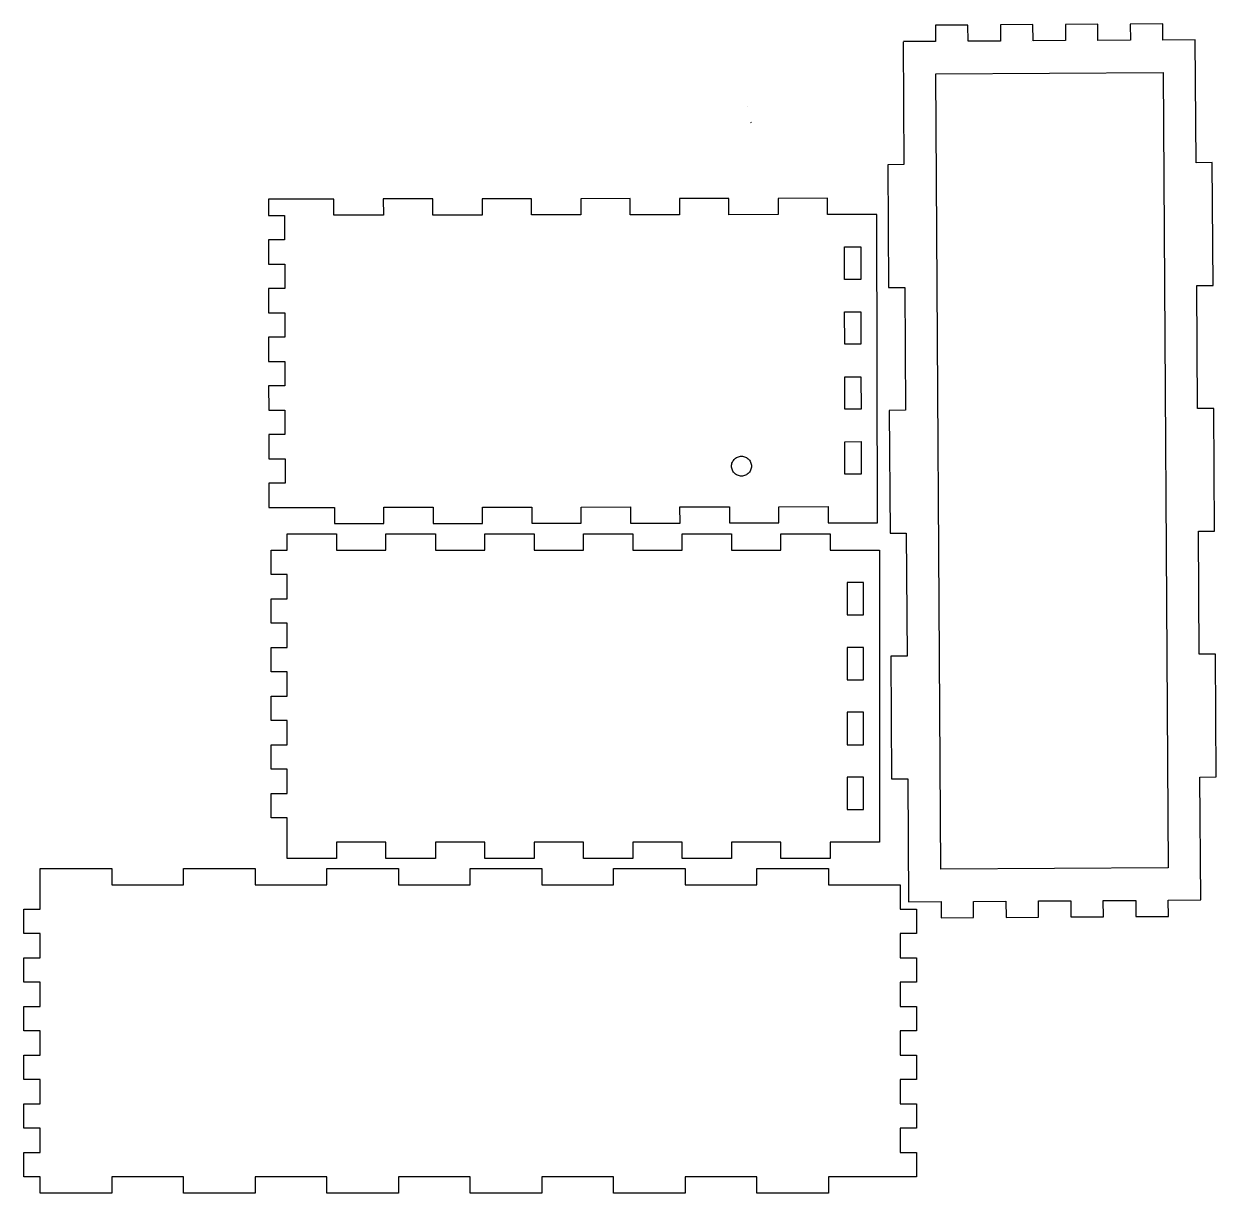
# Model space of a CAD drawing. Extents: x 3 to 297, y 3 to 597.
# Drawn here: x 2.8 to 296.7, y 308.5 to 596.7 of the extents above; entities that cross this region are included whole.
import ezdxf

# ---------------------------------------------------------------- set-up
doc = ezdxf.new("R2010")
doc.units = 0

msp = doc.modelspace()

# ---------------------------------------------------------------- linework, layer by layer
at = {"layer": 'Layer 1', "color": 7}
for points in [[(267.525292, 596.591845), (259.525511, 596.541553)], [(267.550375, 592.602008), (267.525292, 596.591845)], [(283.525117, 596.69243), (275.525337, 596.642138)], [(275.525337, 596.642138), (275.550419, 592.652302)], [(283.5502, 592.702594), (283.525117, 596.69243)], [(235.526064, 596.390677), (227.526205, 596.340384)], [(227.526205, 596.340384), (227.551287, 592.350548)], [(235.551147, 592.40084), (235.526064, 596.390677)], [(251.525731, 596.491261), (243.525951, 596.440969)], [(243.525951, 596.440969), (243.551033, 592.451133)], [(251.550814, 592.501425), (251.525731, 596.491261)], [(259.525511, 596.541553), (259.550594, 592.551716)], [(219.541578, 592.28035), (219.731909, 562.004954)], [(227.551346, 592.350543), (219.641522, 592.30082)], [(243.551033, 592.451133), (235.551147, 592.40084)], [(251.269998, 592.278723), (251.260197, 592.276483)], [(251.260197, 592.276483), (251.262378, 592.266939)], [(251.262378, 592.266939), (251.272179, 592.269179)], [(251.272179, 592.269179), (251.269998, 592.278723)], [(259.550594, 592.551716), (251.550814, 592.501425)], [(275.550419, 592.652302), (267.550375, 592.602008)], [(291.539926, 592.752822), (283.5502, 592.702594)], [(291.540051, 592.732979), (291.539926, 592.752822)], [(291.560159, 592.733105), (291.540051, 592.732979)], [(291.75049, 562.457709), (291.560159, 592.733105)], [(227.601642, 584.340714), (283.600555, 584.692759)], [(228.833801, 388.344771), (227.601642, 584.340714)], [(283.600555, 584.692759), (284.832713, 388.696816)], [(181.069675, 576.235967), (181.059925, 576.233739)], [(181.059925, 576.233739), (181.062106, 576.224196)], [(181.062106, 576.224196), (181.071856, 576.226424)], [(181.071856, 576.226424), (181.069675, 576.235967)], [(182.050739, 572.347031), (181.95324, 572.324749)], [(182.046318, 572.366376), (182.050739, 572.347031)], [(219.731909, 562.004954), (215.741993, 561.97987)], [(215.741993, 561.97987), (215.93238, 531.695479)], [(295.740326, 562.482792), (291.75049, 562.457709)], [(295.930714, 532.1984), (295.740326, 562.482792)], [(79.250765, 553.500091), (63.084083, 553.474048)], [(63.084083, 553.474048), (63.090527, 549.473553)], [(79.25721, 549.499596), (79.250765, 553.500091)], [(103.584093, 553.539289), (91.41735, 553.51969)], [(91.41735, 553.51969), (91.423794, 549.519195)], [(103.590538, 549.538794), (103.584093, 553.539289)], [(127.917263, 553.578486), (115.750678, 553.558887)], [(115.750678, 553.558887), (115.757122, 549.558392)], [(127.923707, 549.577991), (127.917263, 553.578486)], [(152.250697, 553.617684), (140.084112, 553.598085)], [(140.084112, 553.598085), (140.090556, 549.59759)], [(152.257141, 549.617189), (152.250697, 553.617684)], [(176.583866, 553.656882), (164.417281, 553.637283)], [(164.417281, 553.637283), (164.423726, 549.636788)], [(176.59031, 549.656387), (176.583866, 553.656882)], [(200.917035, 553.696079), (188.75098, 553.676481)], [(188.75098, 553.676481), (188.757424, 549.675986)], [(200.92348, 549.695584), (200.917035, 553.696079)], [(115.757122, 549.558392), (103.590538, 549.538794)], [(140.090556, 549.59759), (127.923707, 549.577991)], [(164.423726, 549.636788), (152.257141, 549.617189)], [(188.757424, 549.675986), (176.59031, 549.656387)], [(213.090329, 549.715184), (200.92348, 549.695584)], [(213.212757, 473.713717), (213.090329, 549.715184)], [(63.090527, 549.473553), (67.090519, 549.479997)], [(67.090519, 549.479997), (67.100185, 543.479254)], [(91.423794, 549.519195), (79.25721, 549.499596)], [(67.100185, 543.479254), (63.100193, 543.472811)], [(63.100193, 543.472811), (63.10986, 537.472068)], [(205.103286, 541.701307), (209.103252, 541.70775)], [(205.11617, 533.702963), (205.103286, 541.701307)], [(209.103252, 541.70775), (209.116136, 533.709406)], [(63.10986, 537.472068), (67.109852, 537.478512)], [(67.109852, 537.478512), (67.119514, 531.480415)], [(209.116136, 533.709406), (205.11617, 533.702963)], [(291.940877, 532.173318), (295.930714, 532.1984)], [(292.131271, 501.887868), (291.940877, 532.173318)], [(67.119514, 531.480415), (63.119522, 531.473972)], [(63.119522, 531.473972), (63.129188, 525.473229)], [(215.93238, 531.695479), (219.922296, 531.720562)], [(219.922296, 531.720562), (220.11269, 501.435112)], [(63.129188, 525.473229), (67.12918, 525.479673)], [(67.12918, 525.479673), (67.138847, 519.47893)], [(205.129059, 525.701973), (209.129025, 525.708416)], [(205.141947, 517.700983), (205.129059, 525.701973)], [(209.129025, 525.708416), (209.141913, 517.707426)], [(67.138847, 519.47893), (63.138855, 519.472487)], [(63.138855, 519.472487), (63.148521, 513.471745)], [(209.141913, 517.707426), (205.141947, 517.700983)], [(63.148521, 513.471745), (67.148513, 513.478188)], [(67.148513, 513.478188), (67.158175, 507.480091)], [(205.154832, 509.702639), (209.154797, 509.709082)], [(205.16772, 501.701649), (205.154832, 509.702639)], [(209.154797, 509.709082), (209.167686, 501.708092)], [(67.158175, 507.480091), (63.158183, 507.473648)], [(63.158183, 507.473648), (63.16785, 501.472905)], [(63.16785, 501.472905), (67.167842, 501.479349)], [(67.167842, 501.479349), (67.177508, 495.478607)], [(209.167686, 501.708092), (205.16772, 501.701649)], [(220.11269, 501.435112), (216.122774, 501.410029)], [(216.122774, 501.410029), (216.313168, 471.124605)], [(296.121108, 501.912951), (292.131271, 501.887868)], [(296.311502, 471.627527), (296.121108, 501.912951)], [(67.177508, 495.478607), (63.177516, 495.472163)], [(63.177516, 495.472163), (63.187178, 489.474066)], [(205.180609, 493.700659), (209.180574, 493.707102)], [(205.193493, 485.702315), (205.180609, 493.700659)], [(209.180574, 493.707102), (209.193459, 485.708758)], [(63.187178, 489.474066), (67.18717, 489.48051)], [(67.18717, 489.48051), (67.196837, 483.479767)], [(177.240252, 487.657539), (177.252807, 487.911559)], [(177.252807, 487.911559), (177.293409, 488.165625)], [(177.293409, 488.165625), (177.359154, 488.414439)], [(177.359154, 488.414439), (177.450576, 488.655358)], [(177.450576, 488.655358), (177.566361, 488.883086)], [(177.566361, 488.883086), (177.705981, 489.097624)], [(177.705981, 489.097624), (177.866527, 489.29632)], [(177.866527, 489.29632), (178.048266, 489.479176)], [(178.048266, 489.479176), (178.246973, 489.640892)], [(178.246973, 489.640892), (178.461853, 489.781468)], [(178.461853, 489.781468), (178.689736, 489.898251)], [(178.689736, 489.898251), (178.929568, 489.988596)], [(178.929568, 489.988596), (179.177376, 490.055141)], [(179.177376, 490.055141), (179.430249, 490.097882)], [(179.430249, 490.097882), (179.686344, 490.111524)], [(179.686344, 490.111524), (179.942217, 490.098707)], [(179.942217, 490.098707), (180.195491, 490.056781)], [(180.195491, 490.056781), (180.443512, 489.991035)], [(180.443512, 489.991035), (180.683633, 489.901463)], [(180.683633, 489.901463), (180.911892, 489.785414)], [(180.911892, 489.785414), (181.126959, 489.645531)], [(181.126959, 489.645531), (181.326185, 489.484456)], [(181.326185, 489.484456), (181.508512, 489.302187)], [(181.508512, 489.302187), (181.669963, 489.104009)], [(181.669963, 489.104009), (181.810273, 488.889923)], [(181.810273, 488.889923), (181.926527, 488.662568)], [(181.926527, 488.662568), (182.018989, 488.421946)], [(182.018989, 488.421946), (182.085536, 488.173344)], [(182.085536, 488.173344), (182.126955, 487.919411)], [(182.126955, 487.919411), (182.140329, 487.665432)], [(177.25363, 487.400914), (177.240252, 487.657539)], [(177.295049, 487.14698), (177.25363, 487.400914)], [(177.361592, 486.901025), (177.295049, 487.14698)], [(177.45379, 486.660402), (177.361592, 486.901025)], [(177.570308, 486.433048), (177.45379, 486.660402)], [(177.710622, 486.216315), (177.570308, 486.433048)], [(177.871808, 486.018137), (177.710622, 486.216315)], [(178.054135, 485.835868), (177.871808, 486.018137)], [(178.253358, 485.677439), (178.054135, 485.835868)], [(178.468689, 485.537556), (178.253358, 485.677439)], [(178.696947, 485.421507), (178.468689, 485.537556)], [(178.937073, 485.32929), (178.696947, 485.421507)], [(179.185094, 485.263543), (178.937073, 485.32929)], [(179.4381, 485.224263), (179.185094, 485.263543)], [(179.694237, 485.211447), (179.4381, 485.224263)], [(179.950068, 485.225088), (179.694237, 485.211447)], [(180.20321, 485.265183), (179.950068, 485.225088)], [(180.451017, 485.331728), (180.20321, 485.265183)], [(180.690845, 485.424719), (180.451017, 485.331728)], [(180.918728, 485.541503), (180.690845, 485.424719)], [(181.133343, 485.682078), (180.918728, 485.541503)], [(181.332054, 485.841148), (181.133343, 485.682078)], [(181.513793, 486.024004), (181.332054, 485.841148)], [(181.674605, 486.222701), (181.513793, 486.024004)], [(181.814219, 486.439884), (181.674605, 486.222701)], [(181.92974, 486.667612), (181.814219, 486.439884)], [(182.021427, 486.908531), (181.92974, 486.667612)], [(182.087177, 487.1547), (182.021427, 486.908531)], [(182.127778, 487.408766), (182.087177, 487.1547)], [(182.140329, 487.665432), (182.127778, 487.408766)], [(209.193459, 485.708758), (205.193493, 485.702315)], [(67.196837, 483.479767), (63.196845, 483.473324)], [(63.196845, 483.473324), (63.206511, 477.472582)], [(63.206511, 477.472582), (79.373194, 477.498624)], [(79.373194, 477.498624), (79.379638, 473.498129)], [(91.546223, 473.517728), (91.539778, 477.518223)], [(91.539793, 477.521222), (103.706536, 477.54082)], [(103.706522, 477.537822), (103.712966, 473.537327)], [(115.873107, 477.557421), (128.039691, 477.577019)], [(115.879551, 473.556926), (115.873107, 477.557421)], [(128.039691, 477.577019), (128.046136, 473.576524)], [(140.206541, 477.596619), (152.373125, 477.616217)], [(140.212985, 473.596124), (140.206541, 477.596619)], [(152.373125, 477.616217), (152.379569, 473.615722)], [(164.53971, 477.635816), (176.706295, 477.655415)], [(164.546154, 473.635321), (164.53971, 477.635816)], [(176.706295, 477.655415), (176.712739, 473.65492)], [(188.873408, 477.675015), (201.039464, 477.694613)], [(188.879853, 473.67452), (188.873408, 477.675015)], [(201.039464, 477.694613), (201.045908, 473.694118)], [(79.379638, 473.498129), (91.546223, 473.517728)], [(103.712966, 473.537327), (115.879551, 473.556926)], [(128.046136, 473.576524), (140.212985, 473.596124)], [(152.379569, 473.615722), (164.546154, 473.635321)], [(176.712739, 473.65492), (188.879853, 473.67452)], [(201.045908, 473.694118), (213.212757, 473.713717)], [(67.7421, 466.994412), (67.7421, 470.992261)], [(67.7421, 470.992261), (79.908791, 470.992261)], [(79.908791, 470.992261), (79.908791, 466.994412)], [(92.075375, 466.994412), (92.075375, 470.992261)], [(92.075375, 470.992261), (104.242119, 470.992261)], [(104.242119, 470.992261), (104.242119, 466.994412)], [(116.408703, 466.994412), (116.408703, 470.992261)], [(116.408703, 470.992261), (128.575288, 470.992261)], [(128.575288, 470.992261), (128.575288, 466.994412)], [(140.742137, 466.994412), (140.742137, 470.992261)], [(140.742137, 470.992261), (152.908722, 470.992261)], [(152.908722, 470.992261), (152.908722, 466.994412)], [(165.075307, 466.994412), (165.075307, 470.992261)], [(165.075307, 470.992261), (177.241891, 470.992261)], [(177.241891, 470.992261), (177.241891, 466.994412)], [(189.409005, 466.994412), (189.409005, 470.992261)], [(189.409005, 470.992261), (201.575061, 470.992261)], [(201.575061, 470.992261), (201.575061, 466.994412)], [(216.313168, 471.124605), (220.303084, 471.149689)], [(220.303084, 471.149689), (220.493478, 440.864292)], [(292.321665, 471.602444), (296.311502, 471.627527)], [(292.512059, 441.317047), (292.321665, 471.602444)], [(63.742108, 460.993669), (63.742108, 466.994412)], [(63.742108, 466.994412), (67.7421, 466.994412)], [(79.908791, 466.994412), (92.075375, 466.994412)], [(104.242119, 466.994412), (116.408703, 466.994412)], [(128.575288, 466.994412), (140.742137, 466.994412)], [(152.908722, 466.994412), (165.075307, 466.994412)], [(177.241891, 466.994412), (189.409005, 466.994412)], [(201.575061, 466.994412), (213.74191, 466.994412)], [(213.74191, 466.994412), (213.74191, 394.99344)], [(67.7421, 460.993669), (63.742108, 460.993669)], [(67.7421, 454.992927), (67.7421, 460.993669)], [(205.741978, 458.993422), (205.741978, 450.992432)], [(209.741944, 458.993422), (205.741978, 458.993422)], [(209.741944, 450.992432), (209.741944, 458.993422)], [(63.742108, 448.99483), (63.742108, 454.992927)], [(63.742108, 454.992927), (67.7421, 454.992927)], [(205.741978, 450.992432), (209.741944, 450.992432)], [(67.7421, 448.99483), (63.742108, 448.99483)], [(67.7421, 442.994088), (67.7421, 448.99483)], [(63.742108, 436.993345), (63.742108, 442.994088)], [(63.742108, 442.994088), (67.7421, 442.994088)], [(205.741978, 442.994088), (205.741978, 434.993098)], [(209.741944, 442.994088), (205.741978, 442.994088)], [(209.741944, 434.993098), (209.741944, 442.994088)], [(220.493478, 440.864292), (216.503562, 440.839208)], [(216.503562, 440.839208), (216.69395, 410.554737)], [(296.501895, 441.34213), (292.512059, 441.317047)], [(296.692283, 411.057659), (296.501895, 441.34213)], [(67.7421, 436.993345), (63.742108, 436.993345)], [(67.7421, 430.992603), (67.7421, 436.993345)], [(205.741978, 434.993098), (209.741944, 434.993098)], [(63.742108, 424.994506), (63.742108, 430.992603)], [(63.742108, 430.992603), (67.7421, 430.992603)], [(205.741978, 426.994754), (205.741978, 418.993764)], [(209.741944, 426.994754), (205.741978, 426.994754)], [(209.741944, 418.993764), (209.741944, 426.994754)], [(67.7421, 424.994506), (63.742108, 424.994506)], [(67.7421, 418.993764), (67.7421, 424.994506)], [(63.742108, 412.993021), (63.742108, 418.993764)], [(63.742108, 418.993764), (67.7421, 418.993764)], [(205.741978, 418.993764), (209.741944, 418.993764)], [(67.7421, 412.993021), (63.742108, 412.993021)], [(67.7421, 406.994925), (67.7421, 412.993021)], [(205.741978, 410.992774), (205.741978, 402.99443)], [(209.741944, 410.992774), (205.741978, 410.992774)], [(209.741944, 402.99443), (209.741944, 410.992774)], [(216.69395, 410.554737), (220.683866, 410.579821)], [(220.683866, 410.579821), (220.874321, 380.284581)], [(292.702447, 411.032576), (296.692283, 411.057659)], [(292.892903, 380.737337), (292.702447, 411.032576)], [(63.742108, 400.994182), (63.742108, 406.994925)], [(63.742108, 406.994925), (67.7421, 406.994925)], [(205.741978, 402.99443), (209.741944, 402.99443)], [(67.7421, 400.994182), (63.742108, 400.994182)], [(67.7421, 390.992945), (67.7421, 400.994182)], [(92.075375, 394.99344), (79.908791, 394.99344)], [(79.908791, 394.99344), (79.908791, 390.992945)], [(92.075375, 390.992945), (92.075375, 394.99344)], [(116.408703, 394.99344), (104.242119, 394.99344)], [(104.242119, 394.99344), (104.242119, 390.992945)], [(116.408703, 390.992945), (116.408703, 394.99344)], [(140.742137, 394.99344), (128.575288, 394.99344)], [(128.575288, 394.99344), (128.575288, 390.992945)], [(140.742137, 390.992945), (140.742137, 394.99344)], [(165.075307, 394.99344), (152.908722, 394.99344)], [(152.908722, 394.99344), (152.908722, 390.992945)], [(165.075307, 390.992945), (165.075307, 394.99344)], [(189.409005, 394.99344), (177.241891, 394.99344)], [(177.241891, 394.99344), (177.241891, 390.992945)], [(189.409005, 390.992945), (189.409005, 394.99344)], [(213.74191, 394.99344), (201.575061, 394.99344)], [(201.575061, 394.99344), (201.575061, 390.992945)], [(79.908791, 390.992945), (67.7421, 390.992945)], [(104.242119, 390.992945), (92.075375, 390.992945)], [(128.575288, 390.992945), (116.408703, 390.992945)], [(152.908722, 390.992945), (140.742137, 390.992945)], [(177.241891, 390.992945), (165.075307, 390.992945)], [(201.575061, 390.992945), (189.409005, 390.992945)], [(6.813567, 378.466998), (6.813567, 388.466992)], [(6.813567, 388.466992), (24.482419, 388.466992)], [(24.482419, 388.466992), (24.482419, 384.467)], [(42.148626, 384.467), (42.148626, 388.466992)], [(42.148626, 388.466992), (59.814833, 388.466992)], [(59.814833, 388.466992), (59.814833, 384.467)], [(77.48104, 384.467), (77.48104, 388.466992)], [(77.48104, 388.466992), (95.147247, 388.466992)], [(95.147247, 388.466992), (95.147247, 384.467)], [(112.814248, 384.467), (112.814248, 388.466992)], [(112.814248, 388.466992), (130.481248, 388.466992)], [(130.481248, 388.466992), (130.481248, 384.467)], [(148.147191, 384.467), (148.147191, 388.466992)], [(148.147191, 388.466992), (165.814191, 388.466992)], [(165.814191, 388.466992), (165.814191, 384.467)], [(183.481192, 384.467), (183.481192, 388.466992)], [(183.481192, 388.466992), (201.147134, 388.466992)], [(201.147134, 388.466992), (201.147134, 384.467)], [(284.832713, 388.696816), (228.833801, 388.344771)], [(24.482419, 384.467), (42.148626, 384.467)], [(59.814833, 384.467), (77.48104, 384.467)], [(95.147247, 384.467), (112.814248, 384.467)], [(130.481248, 384.467), (148.147191, 384.467)], [(165.814191, 384.467), (183.481192, 384.467)], [(201.147134, 384.467), (218.814135, 384.467)], [(218.814135, 384.467), (218.814135, 378.466998)], [(220.874321, 380.284581), (228.884156, 380.334936)], [(228.884156, 380.334936), (228.90924, 376.344835)], [(236.884016, 380.385229), (244.883902, 380.435521)], [(236.9091, 376.395128), (236.884016, 380.385229)], [(244.883902, 380.435521), (244.908986, 376.44542)], [(252.883682, 380.485813), (260.883463, 380.536105)], [(252.908767, 376.495712), (252.883682, 380.485813)], [(260.883463, 380.536105), (260.908547, 376.546004)], [(268.883243, 380.586397), (276.883288, 380.63669)], [(268.908327, 376.596296), (268.883243, 380.586397)], [(276.883288, 380.63669), (276.908372, 376.646589)], [(284.883068, 380.686982), (292.892903, 380.737337)], [(284.908153, 376.696881), (284.883068, 380.686982)], [(2.815717, 372.467023), (2.815717, 378.466998)], [(2.815717, 378.466998), (6.813567, 378.466998)], [(218.814135, 378.466998), (222.814101, 378.466998)], [(222.814101, 378.466998), (222.814101, 372.467023)], [(228.90924, 376.344835), (236.9091, 376.395128)], [(244.908986, 376.44542), (252.908767, 376.495712)], [(260.908547, 376.546004), (268.908327, 376.596296)], [(276.908372, 376.646589), (284.908153, 376.696881)], [(6.813567, 372.467023), (2.815717, 372.467023)], [(6.813567, 366.467022), (6.813567, 372.467023)], [(218.814135, 372.467023), (218.814135, 366.467022)], [(222.814101, 372.467023), (218.814135, 372.467023)], [(2.815717, 360.46702), (2.815717, 366.467022)], [(2.815717, 366.467022), (6.813567, 366.467022)], [(218.814135, 366.467022), (222.814101, 366.467022)], [(222.814101, 366.467022), (222.814101, 360.46702)], [(6.813567, 360.46702), (2.815717, 360.46702)], [(6.813567, 354.466992), (6.813567, 360.46702)], [(222.814101, 360.46702), (218.814135, 360.46702)], [(218.814135, 360.46702), (218.814135, 354.466992)], [(2.815717, 348.467043), (2.815717, 354.466992)], [(2.815717, 354.466992), (6.813567, 354.466992)], [(218.814135, 354.466992), (222.814101, 354.466992)], [(222.814101, 354.466992), (222.814101, 348.467043)], [(6.813567, 348.467043), (2.815717, 348.467043)], [(6.813567, 342.467095), (6.813567, 348.467043)], [(222.814101, 348.467043), (218.814135, 348.467043)], [(218.814135, 348.467043), (218.814135, 342.467095)], [(2.815717, 336.467146), (2.815717, 342.467095)], [(2.815717, 342.467095), (6.813567, 342.467095)], [(218.814135, 342.467095), (222.814101, 342.467095)], [(222.814101, 342.467095), (222.814101, 336.467146)], [(6.813567, 336.467146), (2.815717, 336.467146)], [(6.813567, 330.467197), (6.813567, 336.467146)], [(222.814101, 336.467146), (218.814135, 336.467146)], [(218.814135, 336.467146), (218.814135, 330.467197)], [(2.815717, 324.466984), (2.815717, 330.467197)], [(2.815717, 330.467197), (6.813567, 330.467197)], [(218.814135, 330.467197), (222.814101, 330.467197)], [(222.814101, 330.467197), (222.814101, 324.466984)], [(6.813567, 324.466984), (2.815717, 324.466984)], [(6.813567, 318.467035), (6.813567, 324.466984)], [(222.814101, 324.466984), (218.814135, 324.466984)], [(218.814135, 324.466984), (218.814135, 318.467035)], [(2.815717, 312.467087), (2.815717, 318.467035)], [(2.815717, 318.467035), (6.813567, 318.467035)], [(218.814135, 318.467035), (222.814101, 318.467035)], [(222.814101, 318.467035), (222.814101, 312.467087)], [(6.813567, 312.467087), (2.815717, 312.467087)], [(6.813567, 308.467121), (6.813567, 312.467087)], [(42.148626, 312.467087), (24.482419, 312.467087)], [(24.482419, 312.467087), (24.482419, 308.467121)], [(42.148626, 308.467121), (42.148626, 312.467087)], [(77.48104, 312.467087), (59.814833, 312.467087)], [(59.814833, 312.467087), (59.814833, 308.467121)], [(77.48104, 308.467121), (77.48104, 312.467087)], [(112.814248, 312.467087), (95.147247, 312.467087)], [(95.147247, 312.467087), (95.147247, 308.467121)], [(112.814248, 308.467121), (112.814248, 312.467087)], [(148.147191, 312.467087), (130.481248, 312.467087)], [(130.481248, 312.467087), (130.481248, 308.467121)], [(148.147191, 308.467121), (148.147191, 312.467087)], [(183.481192, 312.467087), (165.814191, 312.467087)], [(165.814191, 312.467087), (165.814191, 308.467121)], [(183.481192, 308.467121), (183.481192, 312.467087)], [(222.814101, 312.467087), (201.147134, 312.467087)], [(201.147134, 312.467087), (201.147134, 308.467121)], [(24.482419, 308.467121), (6.813567, 308.467121)], [(59.814833, 308.467121), (42.148626, 308.467121)], [(95.147247, 308.467121), (77.48104, 308.467121)], [(130.481248, 308.467121), (112.814248, 308.467121)], [(165.814191, 308.467121), (148.147191, 308.467121)], [(201.147134, 308.467121), (183.481192, 308.467121)]]:
    msp.add_lwpolyline(points, dxfattribs=at)

doc.saveas('drawing.dxf')
